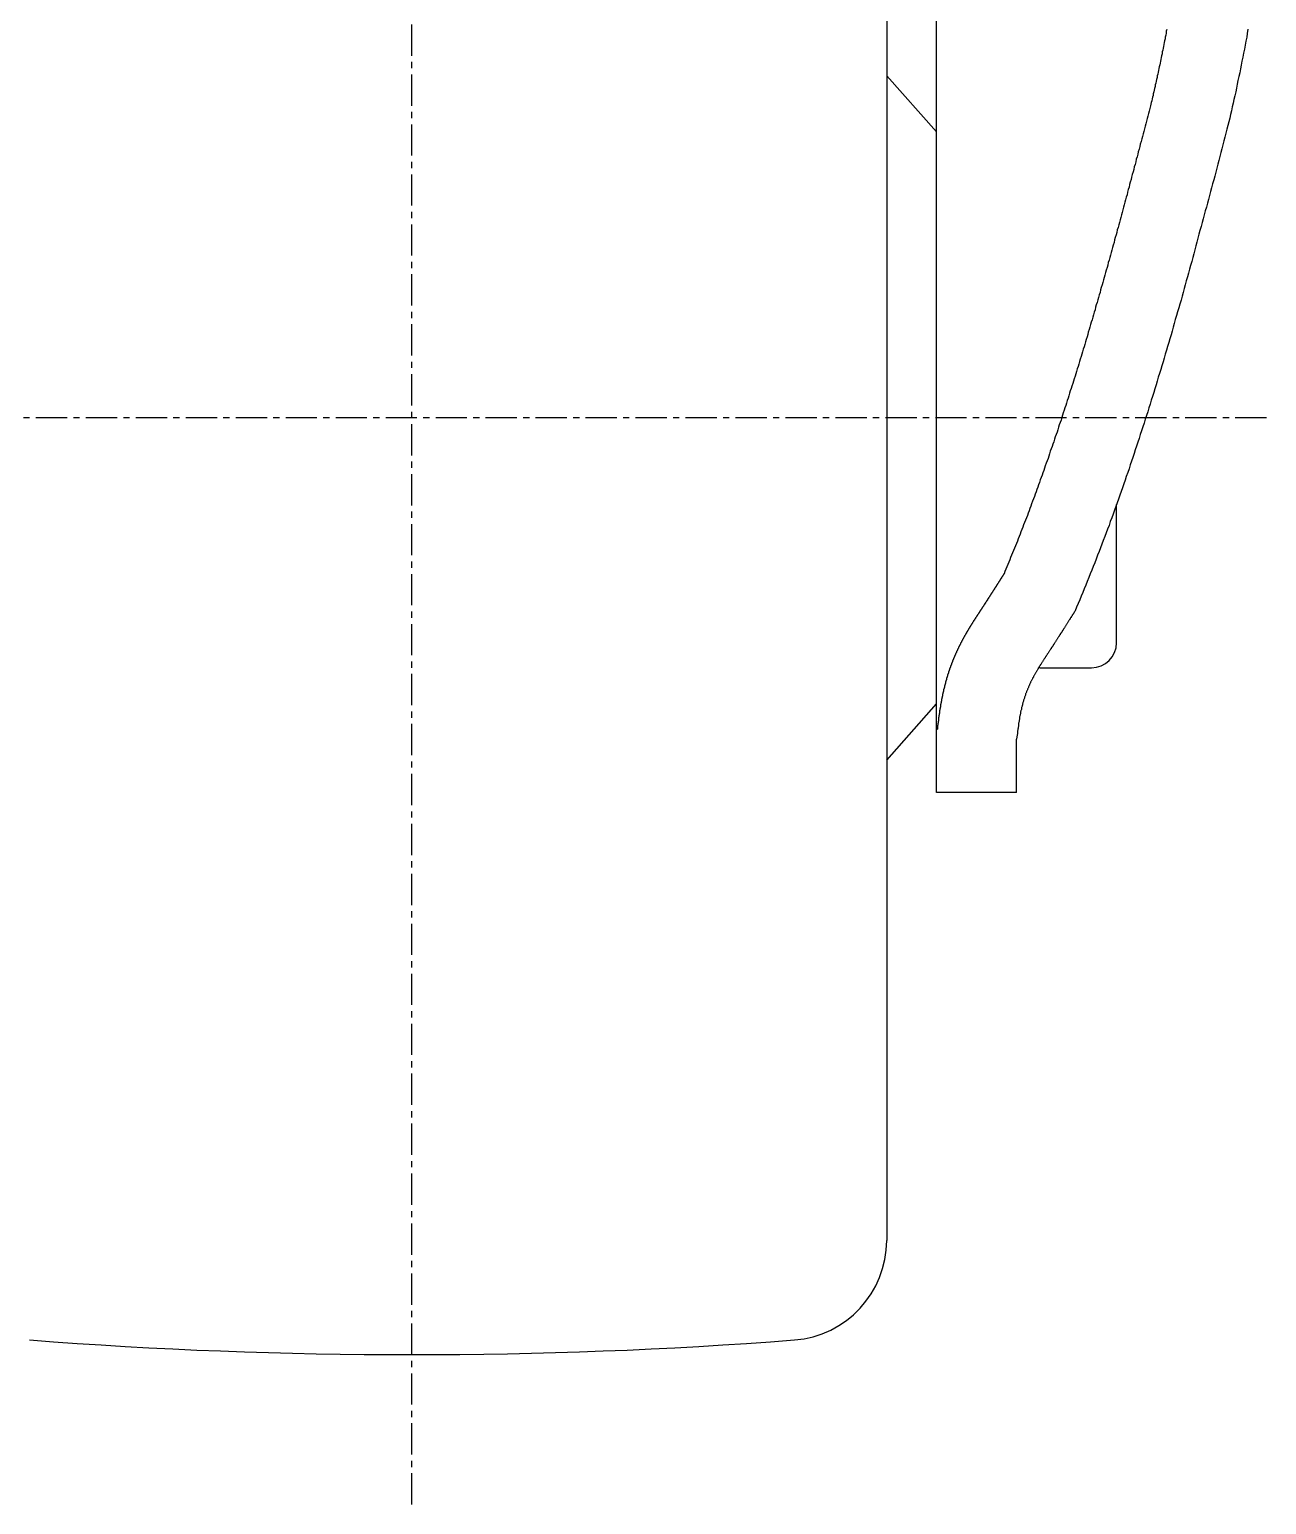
# Model space of a CAD drawing. Extents: x -3150 to -2863, y -854 to -398.
# Drawn here: x -3122.3 to -3072.7, y -687.2 to -628.1 of the extents above; entities that cross this region are included whole.
import ezdxf

# ---------------------------------------------------------------- set-up
doc = ezdxf.new("R2010")
doc.units = 0
doc.linetypes.add('CENTER', pattern=[2, 1.25, -0.25, 0.25, -0.25])
doc.layers.get('0').update_dxf_attribs({"linetype": 'CONTINUOUS'})
doc.layers.add('CENTER', color=1, linetype='CENTER')

msp = doc.modelspace()

# ---------------------------------------------------------------- linework, layer by layer
at = {"color": 7, "linetype": 'CONTINUOUS'}
for p, q in [((-3085.949, -658.679), (-3085.949, -579.279)), ((-3087.949, -610.753), (-3087.949, -676.604)), ((-3087.949, -629.979), (-3085.949, -632.229)), ((-3078.749, -652.679), (-3078.749, -647.138)), ((-3081.749, -653.679), (-3079.749, -653.679)), ((-3087.949, -657.379), (-3085.949, -655.129)), ((-3082.749, -658.679), (-3082.749, -656.539)), ((-3082.749, -658.679), (-3085.949, -658.679))]:
    msp.add_line(p, q, dxfattribs=at)
at = {"color": 7}
for points in [[(-3076.74, -628.124, 0), (-3076.76, -628.201, 0), (-3076.77, -628.277, 0), (-3076.78, -628.353, 0), (-3076.8, -628.429, 0), (-3076.81, -628.504, 0), (-3076.83, -628.58, 0), (-3076.84, -628.655, 0), (-3076.86, -628.73, 0), (-3076.87, -628.805, 0), (-3076.89, -628.88, 0), (-3076.9, -628.955, 0), (-3076.92, -629.029, 0), (-3076.93, -629.104, 0), (-3076.95, -629.178, 0), (-3076.96, -629.252, 0), (-3076.98, -629.326, 0), (-3076.99, -629.4, 0), (-3077.01, -629.473, 0), (-3077.02, -629.547, 0), (-3077.04, -629.62, 0), (-3077.06, -629.693, 0), (-3077.07, -629.766, 0), (-3077.09, -629.839, 0), (-3077.1, -629.911, 0), (-3077.12, -629.984, 0), (-3077.13, -630.056, 0), (-3077.15, -630.128, 0), (-3077.17, -630.2, 0), (-3077.18, -630.272, 0), (-3077.2, -630.343, 0), (-3077.21, -630.415, 0), (-3077.23, -630.486, 0), (-3077.25, -630.557, 0), (-3077.26, -630.628, 0), (-3077.28, -630.698, 0), (-3077.29, -630.769, 0), (-3077.31, -630.839, 0), (-3077.33, -630.909, 0), (-3077.34, -630.979, 0), (-3077.36, -631.049, 0), (-3077.38, -631.119, 0), (-3077.39, -631.188, 0)], [(-3077.39, -631.188, 0), (-3077.42, -631.29, 0), (-3077.45, -631.392, 0), (-3077.47, -631.494, 0), (-3077.5, -631.596, 0), (-3077.53, -631.698, 0), (-3077.55, -631.8, 0), (-3077.58, -631.902, 0), (-3077.61, -632.003, 0), (-3077.63, -632.105, 0), (-3077.66, -632.207, 0), (-3077.69, -632.309, 0), (-3077.71, -632.411, 0), (-3077.74, -632.512, 0), (-3077.77, -632.614, 0), (-3077.8, -632.716, 0), (-3077.82, -632.817, 0), (-3077.85, -632.919, 0), (-3077.88, -633.02, 0), (-3077.9, -633.122, 0), (-3077.93, -633.224, 0), (-3077.96, -633.325, 0), (-3077.98, -633.426, 0), (-3078.01, -633.528, 0), (-3078.04, -633.629, 0), (-3078.06, -633.731, 0), (-3078.09, -633.832, 0), (-3078.12, -633.933, 0), (-3078.15, -634.035, 0), (-3078.17, -634.136, 0), (-3078.2, -634.237, 0), (-3078.23, -634.338, 0), (-3078.25, -634.439, 0), (-3078.28, -634.54, 0), (-3078.31, -634.642, 0), (-3078.33, -634.743, 0), (-3078.36, -634.844, 0), (-3078.39, -634.945, 0), (-3078.42, -635.046, 0), (-3078.44, -635.146, 0), (-3078.47, -635.247, 0), (-3078.5, -635.348, 0), (-3078.52, -635.449, 0), (-3078.55, -635.55, 0), (-3078.58, -635.65, 0), (-3078.61, -635.751, 0), (-3078.63, -635.852, 0), (-3078.66, -635.952, 0), (-3078.69, -636.053, 0), (-3078.72, -636.154, 0), (-3078.74, -636.254, 0), (-3078.77, -636.355, 0), (-3078.8, -636.455, 0), (-3078.83, -636.555, 0), (-3078.85, -636.656, 0), (-3078.88, -636.756, 0), (-3078.91, -636.856, 0), (-3078.94, -636.957, 0), (-3078.96, -637.057, 0), (-3078.99, -637.157, 0), (-3079.02, -637.257, 0), (-3079.05, -637.357, 0), (-3079.08, -637.457, 0), (-3079.1, -637.557, 0), (-3079.13, -637.657, 0), (-3079.16, -637.757, 0), (-3079.19, -637.857, 0), (-3079.22, -637.957, 0), (-3079.24, -638.057, 0), (-3079.27, -638.156, 0), (-3079.3, -638.256, 0), (-3079.33, -638.356, 0), (-3079.36, -638.455, 0), (-3079.39, -638.555, 0), (-3079.41, -638.654, 0), (-3079.44, -638.754, 0), (-3079.47, -638.853, 0), (-3079.5, -638.953, 0), (-3079.53, -639.052, 0), (-3079.56, -639.151, 0), (-3079.59, -639.251, 0), (-3079.61, -639.35, 0), (-3079.64, -639.449, 0), (-3079.67, -639.548, 0), (-3079.7, -639.647, 0), (-3079.73, -639.746, 0), (-3079.76, -639.845, 0), (-3079.79, -639.944, 0), (-3079.82, -640.043, 0), (-3079.85, -640.142, 0), (-3079.88, -640.241, 0), (-3079.9, -640.339, 0), (-3079.93, -640.438, 0), (-3079.96, -640.537, 0), (-3079.99, -640.635, 0), (-3080.02, -640.734, 0), (-3080.05, -640.832, 0), (-3080.08, -640.931, 0), (-3080.11, -641.029, 0), (-3080.14, -641.127, 0), (-3080.17, -641.226, 0), (-3080.2, -641.324, 0), (-3080.23, -641.422, 0), (-3080.26, -641.52, 0), (-3080.29, -641.618, 0), (-3080.32, -641.716, 0), (-3080.35, -641.814, 0), (-3080.38, -641.912, 0), (-3080.41, -642.01, 0), (-3080.44, -642.108, 0), (-3080.47, -642.206, 0), (-3080.5, -642.303, 0), (-3080.54, -642.401, 0), (-3080.57, -642.499, 0), (-3080.6, -642.596, 0), (-3080.63, -642.694, 0), (-3080.66, -642.791, 0), (-3080.69, -642.888, 0), (-3080.72, -642.986, 0), (-3080.75, -643.083, 0), (-3080.78, -643.18, 0), (-3080.82, -643.277, 0), (-3080.85, -643.374, 0), (-3080.88, -643.471, 0), (-3080.91, -643.568, 0), (-3080.94, -643.665, 0), (-3080.97, -643.762, 0), (-3081.01, -643.859, 0), (-3081.04, -643.955, 0), (-3081.07, -644.052, 0), (-3081.1, -644.149, 0), (-3081.13, -644.245, 0), (-3081.17, -644.342, 0), (-3081.2, -644.438, 0), (-3081.23, -644.534, 0), (-3081.26, -644.631, 0), (-3081.3, -644.727, 0), (-3081.33, -644.823, 0), (-3081.36, -644.919, 0), (-3081.4, -645.015, 0), (-3081.43, -645.111, 0), (-3081.46, -645.207, 0), (-3081.49, -645.303, 0), (-3081.53, -645.399, 0), (-3081.56, -645.495, 0), (-3081.6, -645.59, 0), (-3081.63, -645.686, 0), (-3081.66, -645.781, 0), (-3081.7, -645.877, 0), (-3081.73, -645.972, 0), (-3081.76, -646.068, 0), (-3081.8, -646.163, 0), (-3081.83, -646.258, 0), (-3081.87, -646.353, 0), (-3081.9, -646.448, 0), (-3081.94, -646.543, 0), (-3081.97, -646.638, 0), (-3082.01, -646.733, 0), (-3082.04, -646.828, 0), (-3082.08, -646.923, 0), (-3082.11, -647.017, 0), (-3082.15, -647.112, 0), (-3082.18, -647.207, 0), (-3082.22, -647.301, 0), (-3082.25, -647.396, 0), (-3082.29, -647.49, 0), (-3082.32, -647.584, 0), (-3082.36, -647.678, 0), (-3082.4, -647.772, 0), (-3082.43, -647.867, 0), (-3082.47, -647.961, 0), (-3082.5, -648.054, 0), (-3082.54, -648.148, 0), (-3082.58, -648.242, 0), (-3082.61, -648.336, 0), (-3082.65, -648.429, 0), (-3082.69, -648.523, 0), (-3082.72, -648.617, 0), (-3082.76, -648.71, 0), (-3082.8, -648.803, 0), (-3082.84, -648.897, 0), (-3082.87, -648.99, 0), (-3082.91, -649.083, 0), (-3082.95, -649.176, 0), (-3082.99, -649.269, 0), (-3083.02, -649.362, 0), (-3083.06, -649.455, 0), (-3083.1, -649.548, 0), (-3083.14, -649.64, 0), (-3083.18, -649.733, 0), (-3083.22, -649.825, 0), (-3083.25, -649.918, 0)], [(-3074.29, -631.968, 0), (-3074.33, -632.124, 0), (-3074.37, -632.28, 0), (-3074.41, -632.436, 0), (-3074.45, -632.592, 0), (-3074.49, -632.747, 0), (-3074.54, -632.903, 0), (-3074.58, -633.059, 0), (-3074.62, -633.215, 0), (-3074.66, -633.371, 0), (-3074.7, -633.526, 0), (-3074.74, -633.682, 0), (-3074.78, -633.838, 0), (-3074.82, -633.994, 0), (-3074.86, -634.149, 0), (-3074.91, -634.305, 0), (-3074.95, -634.461, 0), (-3074.99, -634.616, 0), (-3075.03, -634.772, 0), (-3075.07, -634.928, 0), (-3075.11, -635.083, 0), (-3075.15, -635.239, 0), (-3075.2, -635.394, 0), (-3075.24, -635.55, 0), (-3075.28, -635.705, 0), (-3075.32, -635.861, 0), (-3075.36, -636.016, 0), (-3075.41, -636.172, 0), (-3075.45, -636.327, 0), (-3075.49, -636.483, 0), (-3075.53, -636.638, 0), (-3075.57, -636.793, 0), (-3075.62, -636.949, 0), (-3075.66, -637.104, 0), (-3075.7, -637.259, 0), (-3075.74, -637.414, 0), (-3075.79, -637.57, 0), (-3075.83, -637.725, 0), (-3075.87, -637.88, 0), (-3075.91, -638.035, 0), (-3075.96, -638.19, 0), (-3076, -638.345, 0), (-3076.04, -638.5, 0), (-3076.09, -638.655, 0), (-3076.13, -638.809, 0), (-3076.17, -638.964, 0), (-3076.22, -639.119, 0), (-3076.26, -639.274, 0), (-3076.31, -639.428, 0), (-3076.35, -639.583, 0), (-3076.4, -639.737, 0), (-3076.44, -639.892, 0), (-3076.48, -640.046, 0), (-3076.53, -640.201, 0), (-3076.57, -640.355, 0), (-3076.62, -640.509, 0), (-3076.66, -640.664, 0), (-3076.71, -640.818, 0), (-3076.75, -640.972, 0), (-3076.8, -641.126, 0), (-3076.85, -641.28, 0), (-3076.89, -641.434, 0), (-3076.94, -641.588, 0), (-3076.98, -641.742, 0), (-3077.03, -641.895, 0), (-3077.08, -642.049, 0), (-3077.12, -642.203, 0), (-3077.17, -642.356, 0), (-3077.22, -642.51, 0), (-3077.26, -642.663, 0), (-3077.31, -642.816, 0), (-3077.36, -642.97, 0), (-3077.41, -643.123, 0), (-3077.46, -643.276, 0), (-3077.5, -643.429, 0), (-3077.55, -643.582, 0), (-3077.6, -643.735, 0), (-3077.65, -643.888, 0), (-3077.7, -644.04, 0), (-3077.75, -644.193, 0), (-3077.8, -644.345, 0), (-3077.85, -644.498, 0), (-3077.9, -644.65, 0), (-3077.95, -644.803, 0), (-3078, -644.955, 0), (-3078.05, -645.107, 0), (-3078.1, -645.259, 0), (-3078.15, -645.411, 0), (-3078.2, -645.563, 0), (-3078.25, -645.715, 0), (-3078.3, -645.866, 0), (-3078.36, -646.018, 0), (-3078.41, -646.17, 0), (-3078.46, -646.321, 0), (-3078.51, -646.472, 0), (-3078.57, -646.623, 0), (-3078.62, -646.775, 0), (-3078.67, -646.926, 0), (-3078.73, -647.077, 0), (-3078.78, -647.227, 0), (-3078.83, -647.378, 0), (-3078.89, -647.529, 0), (-3078.94, -647.679, 0), (-3079, -647.83, 0), (-3079.05, -647.98, 0), (-3079.11, -648.13, 0), (-3079.17, -648.28, 0), (-3079.22, -648.43, 0), (-3079.28, -648.58, 0), (-3079.34, -648.73, 0), (-3079.39, -648.88, 0), (-3079.45, -649.029, 0), (-3079.51, -649.179, 0), (-3079.57, -649.328, 0), (-3079.62, -649.477, 0), (-3079.68, -649.626, 0), (-3079.74, -649.775, 0), (-3079.8, -649.924, 0), (-3079.86, -650.073, 0), (-3079.92, -650.221, 0), (-3079.98, -650.37, 0), (-3080.04, -650.518, 0), (-3080.1, -650.666, 0), (-3080.16, -650.815, 0), (-3080.22, -650.962, 0), (-3080.28, -651.11, 0), (-3080.35, -651.258, 0), (-3080.41, -651.406, 0)], [(-3083.25, -649.918, 0), (-3083.26, -649.925, 0), (-3083.26, -649.932, 0), (-3083.27, -649.939, 0), (-3083.27, -649.947, 0), (-3083.28, -649.954, 0), (-3083.28, -649.961, 0), (-3083.29, -649.968, 0), (-3083.29, -649.975, 0), (-3083.3, -649.982, 0), (-3083.3, -649.989, 0), (-3083.3, -649.997, 0), (-3083.31, -650.004, 0), (-3083.31, -650.011, 0), (-3083.32, -650.018, 0), (-3083.32, -650.025, 0), (-3083.33, -650.032, 0), (-3083.33, -650.039, 0), (-3083.34, -650.047, 0), (-3083.34, -650.054, 0), (-3083.35, -650.061, 0), (-3083.35, -650.068, 0), (-3083.35, -650.075, 0), (-3083.36, -650.082, 0), (-3083.36, -650.089, 0), (-3083.37, -650.096, 0), (-3083.37, -650.104, 0), (-3083.38, -650.111, 0), (-3083.38, -650.118, 0), (-3083.39, -650.125, 0), (-3083.39, -650.132, 0), (-3083.39, -650.139, 0), (-3083.4, -650.146, 0), (-3083.4, -650.153, 0), (-3083.41, -650.16, 0), (-3083.41, -650.168, 0), (-3083.42, -650.175, 0), (-3083.42, -650.182, 0), (-3083.43, -650.189, 0), (-3083.43, -650.196, 0), (-3083.44, -650.203, 0), (-3083.44, -650.21, 0), (-3083.44, -650.217, 0), (-3083.45, -650.224, 0), (-3083.45, -650.231, 0), (-3083.46, -650.239, 0), (-3083.46, -650.246, 0), (-3083.47, -650.253, 0), (-3083.47, -650.26, 0), (-3083.48, -650.267, 0), (-3083.48, -650.274, 0), (-3083.48, -650.281, 0), (-3083.49, -650.288, 0), (-3083.49, -650.295, 0), (-3083.5, -650.302, 0), (-3083.5, -650.309, 0), (-3083.51, -650.316, 0), (-3083.51, -650.324, 0), (-3083.52, -650.331, 0), (-3083.52, -650.338, 0), (-3083.53, -650.345, 0), (-3083.53, -650.352, 0), (-3083.53, -650.359, 0), (-3083.54, -650.366, 0), (-3083.54, -650.373, 0), (-3083.55, -650.38, 0), (-3083.55, -650.387, 0), (-3083.56, -650.394, 0), (-3083.56, -650.401, 0), (-3083.57, -650.408, 0), (-3083.57, -650.415, 0), (-3083.57, -650.422, 0), (-3083.58, -650.429, 0), (-3083.58, -650.437, 0), (-3083.59, -650.444, 0), (-3083.59, -650.451, 0), (-3083.6, -650.458, 0), (-3083.6, -650.465, 0), (-3083.61, -650.472, 0), (-3083.61, -650.479, 0), (-3083.62, -650.486, 0), (-3083.62, -650.493, 0), (-3083.62, -650.5, 0), (-3083.63, -650.507, 0), (-3083.63, -650.514, 0), (-3083.64, -650.521, 0), (-3083.64, -650.528, 0), (-3083.65, -650.535, 0), (-3083.65, -650.542, 0), (-3083.66, -650.549, 0), (-3083.66, -650.556, 0), (-3083.66, -650.563, 0), (-3083.67, -650.57, 0), (-3083.67, -650.577, 0), (-3083.68, -650.584, 0), (-3083.68, -650.591, 0), (-3083.69, -650.598, 0), (-3083.69, -650.605, 0), (-3083.7, -650.612, 0), (-3083.7, -650.619, 0), (-3083.7, -650.626, 0), (-3083.71, -650.633, 0), (-3083.71, -650.64, 0), (-3083.72, -650.647, 0), (-3083.72, -650.654, 0), (-3083.73, -650.661, 0), (-3083.73, -650.668, 0), (-3083.74, -650.675, 0), (-3083.74, -650.682, 0), (-3083.75, -650.689, 0), (-3083.75, -650.696, 0), (-3083.75, -650.703, 0), (-3083.76, -650.71, 0), (-3083.76, -650.717, 0), (-3083.77, -650.724, 0), (-3083.77, -650.731, 0), (-3083.78, -650.738, 0), (-3083.78, -650.745, 0), (-3083.79, -650.752, 0), (-3083.79, -650.759, 0), (-3083.79, -650.766, 0), (-3083.8, -650.773, 0), (-3083.8, -650.78, 0), (-3083.81, -650.787, 0), (-3083.81, -650.794, 0), (-3083.82, -650.801, 0), (-3083.82, -650.808, 0), (-3083.83, -650.815, 0), (-3083.83, -650.822, 0), (-3083.83, -650.829, 0), (-3083.84, -650.836, 0), (-3083.84, -650.843, 0), (-3083.85, -650.85, 0), (-3083.85, -650.857, 0), (-3083.86, -650.864, 0), (-3083.86, -650.871, 0), (-3083.87, -650.878, 0), (-3083.87, -650.885, 0), (-3083.87, -650.892, 0), (-3083.88, -650.898, 0), (-3083.88, -650.905, 0), (-3083.89, -650.912, 0), (-3083.89, -650.919, 0), (-3083.9, -650.926, 0), (-3083.9, -650.933, 0), (-3083.91, -650.94, 0), (-3083.91, -650.947, 0), (-3083.92, -650.954, 0), (-3083.92, -650.961, 0), (-3083.92, -650.968, 0), (-3083.93, -650.975, 0), (-3083.93, -650.982, 0), (-3083.94, -650.989, 0), (-3083.94, -650.996, 0), (-3083.95, -651.003, 0), (-3083.95, -651.009, 0), (-3083.96, -651.016, 0), (-3083.96, -651.023, 0), (-3083.96, -651.03, 0), (-3083.97, -651.037, 0), (-3083.97, -651.044, 0), (-3083.98, -651.051, 0), (-3083.98, -651.058, 0), (-3083.99, -651.065, 0), (-3083.99, -651.072, 0), (-3084, -651.079, 0), (-3084, -651.086, 0), (-3084, -651.092, 0), (-3084.01, -651.099, 0), (-3084.01, -651.106, 0), (-3084.02, -651.113, 0), (-3084.02, -651.12, 0), (-3084.03, -651.127, 0), (-3084.03, -651.134, 0), (-3084.04, -651.141, 0), (-3084.04, -651.148, 0), (-3084.04, -651.155, 0), (-3084.05, -651.161, 0), (-3084.05, -651.168, 0), (-3084.06, -651.175, 0), (-3084.06, -651.182, 0), (-3084.07, -651.189, 0), (-3084.07, -651.196, 0), (-3084.08, -651.203, 0), (-3084.08, -651.21, 0), (-3084.08, -651.217, 0), (-3084.09, -651.223, 0), (-3084.09, -651.23, 0), (-3084.1, -651.237, 0), (-3084.1, -651.244, 0), (-3084.11, -651.251, 0), (-3084.11, -651.258, 0), (-3084.12, -651.265, 0), (-3084.12, -651.272, 0), (-3084.13, -651.278, 0), (-3084.13, -651.285, 0), (-3084.13, -651.292, 0), (-3084.14, -651.299, 0), (-3084.14, -651.306, 0), (-3084.15, -651.313, 0), (-3084.15, -651.32, 0), (-3084.16, -651.326, 0), (-3084.16, -651.333, 0), (-3084.17, -651.34, 0), (-3084.17, -651.347, 0), (-3084.17, -651.354, 0), (-3084.18, -651.361, 0), (-3084.18, -651.368, 0), (-3084.19, -651.375, 0), (-3084.19, -651.382, 0), (-3084.2, -651.389, 0), (-3084.2, -651.396, 0), (-3084.21, -651.403, 0), (-3084.21, -651.41, 0), (-3084.22, -651.417, 0), (-3084.22, -651.424, 0), (-3084.23, -651.432, 0), (-3084.23, -651.439, 0), (-3084.23, -651.446, 0), (-3084.24, -651.453, 0), (-3084.24, -651.461, 0), (-3084.25, -651.468, 0), (-3084.25, -651.475, 0), (-3084.26, -651.483, 0), (-3084.26, -651.49, 0), (-3084.27, -651.497, 0), (-3084.27, -651.505, 0), (-3084.28, -651.512, 0), (-3084.28, -651.52, 0), (-3084.29, -651.528, 0), (-3084.29, -651.535, 0), (-3084.3, -651.543, 0), (-3084.3, -651.55, 0), (-3084.31, -651.558, 0), (-3084.31, -651.566, 0), (-3084.32, -651.573, 0), (-3084.32, -651.581, 0), (-3084.33, -651.589, 0), (-3084.33, -651.597, 0), (-3084.34, -651.605, 0), (-3084.34, -651.613, 0), (-3084.35, -651.621, 0), (-3084.35, -651.628, 0), (-3084.36, -651.636, 0), (-3084.36, -651.644, 0), (-3084.37, -651.653, 0), (-3084.37, -651.661, 0), (-3084.38, -651.669, 0), (-3084.39, -651.677, 0), (-3084.39, -651.685, 0), (-3084.4, -651.693, 0), (-3084.4, -651.702, 0), (-3084.41, -651.71, 0), (-3084.41, -651.718, 0), (-3084.42, -651.726, 0), (-3084.42, -651.735, 0), (-3084.43, -651.743, 0), (-3084.43, -651.752, 0), (-3084.44, -651.76, 0), (-3084.44, -651.769, 0), (-3084.45, -651.777, 0), (-3084.45, -651.786, 0), (-3084.46, -651.795, 0), (-3084.47, -651.803, 0), (-3084.47, -651.812, 0), (-3084.48, -651.821, 0), (-3084.48, -651.829, 0), (-3084.49, -651.838, 0), (-3084.49, -651.847, 0), (-3084.5, -651.856, 0), (-3084.51, -651.865, 0), (-3084.51, -651.874, 0), (-3084.52, -651.883, 0), (-3084.52, -651.892, 0), (-3084.53, -651.901, 0), (-3084.53, -651.91, 0), (-3084.54, -651.919, 0), (-3084.54, -651.928, 0), (-3084.55, -651.938, 0), (-3084.56, -651.947, 0), (-3084.56, -651.956, 0), (-3084.57, -651.965, 0), (-3084.57, -651.975, 0), (-3084.58, -651.984, 0), (-3084.59, -651.993, 0), (-3084.59, -652.003, 0), (-3084.6, -652.012, 0), (-3084.6, -652.022, 0), (-3084.61, -652.031, 0), (-3084.61, -652.041, 0), (-3084.62, -652.051, 0), (-3084.63, -652.06, 0), (-3084.63, -652.07, 0), (-3084.64, -652.08, 0), (-3084.64, -652.09, 0), (-3084.65, -652.099, 0), (-3084.66, -652.109, 0), (-3084.66, -652.119, 0), (-3084.67, -652.129, 0), (-3084.67, -652.139, 0), (-3084.68, -652.149, 0), (-3084.69, -652.159, 0), (-3084.69, -652.169, 0), (-3084.7, -652.179, 0), (-3084.7, -652.189, 0), (-3084.71, -652.2, 0), (-3084.72, -652.21, 0), (-3084.72, -652.22, 0), (-3084.73, -652.23, 0), (-3084.73, -652.241, 0), (-3084.74, -652.251, 0), (-3084.75, -652.261, 0), (-3084.75, -652.272, 0), (-3084.76, -652.282, 0), (-3084.76, -652.293, 0), (-3084.77, -652.304, 0), (-3084.78, -652.314, 0), (-3084.78, -652.325, 0), (-3084.79, -652.335, 0), (-3084.79, -652.346, 0), (-3084.8, -652.357, 0), (-3084.81, -652.368, 0), (-3084.81, -652.379, 0), (-3084.82, -652.39, 0), (-3084.83, -652.4, 0), (-3084.83, -652.411, 0), (-3084.84, -652.422, 0), (-3084.84, -652.433, 0), (-3084.85, -652.445, 0), (-3084.86, -652.456, 0), (-3084.86, -652.467, 0), (-3084.87, -652.478, 0), (-3084.87, -652.489, 0), (-3084.88, -652.501, 0), (-3084.89, -652.512, 0), (-3084.89, -652.523, 0), (-3084.9, -652.535, 0), (-3084.91, -652.546, 0), (-3084.91, -652.558, 0), (-3084.92, -652.569, 0), (-3084.92, -652.581, 0), (-3084.93, -652.593, 0), (-3084.94, -652.604, 0), (-3084.94, -652.616, 0), (-3084.95, -652.628, 0), (-3084.96, -652.639, 0), (-3084.96, -652.651, 0), (-3084.97, -652.663, 0), (-3084.97, -652.675, 0), (-3084.98, -652.687, 0), (-3084.99, -652.699, 0), (-3084.99, -652.711, 0), (-3085, -652.723, 0), (-3085, -652.735, 0), (-3085.01, -652.748, 0), (-3085.02, -652.76, 0), (-3085.02, -652.772, 0), (-3085.03, -652.784, 0), (-3085.04, -652.797, 0), (-3085.04, -652.809, 0), (-3085.05, -652.822, 0), (-3085.05, -652.834, 0), (-3085.06, -652.847, 0), (-3085.07, -652.859, 0), (-3085.07, -652.872, 0), (-3085.08, -652.884, 0), (-3085.08, -652.897, 0), (-3085.09, -652.91, 0), (-3085.1, -652.923, 0), (-3085.1, -652.936, 0), (-3085.11, -652.948, 0), (-3085.12, -652.961, 0), (-3085.12, -652.974, 0), (-3085.13, -652.987, 0), (-3085.13, -653.001, 0), (-3085.14, -653.014, 0), (-3085.15, -653.027, 0), (-3085.15, -653.04, 0), (-3085.16, -653.053, 0), (-3085.16, -653.067, 0), (-3085.17, -653.08, 0), (-3085.18, -653.093, 0), (-3085.18, -653.107, 0), (-3085.19, -653.12, 0), (-3085.19, -653.134, 0), (-3085.2, -653.147, 0), (-3085.21, -653.161, 0), (-3085.21, -653.174, 0), (-3085.22, -653.188, 0), (-3085.22, -653.201, 0), (-3085.23, -653.215, 0), (-3085.23, -653.228, 0), (-3085.24, -653.242, 0), (-3085.25, -653.256, 0), (-3085.25, -653.269, 0), (-3085.26, -653.283, 0), (-3085.26, -653.297, 0), (-3085.27, -653.31, 0), (-3085.27, -653.324, 0), (-3085.28, -653.337, 0), (-3085.29, -653.351, 0), (-3085.29, -653.365, 0), (-3085.3, -653.378, 0), (-3085.3, -653.392, 0), (-3085.31, -653.405, 0), (-3085.31, -653.419, 0), (-3085.32, -653.432, 0), (-3085.32, -653.446, 0), (-3085.33, -653.459, 0), (-3085.33, -653.473, 0), (-3085.34, -653.486, 0), (-3085.34, -653.5, 0), (-3085.35, -653.513, 0), (-3085.35, -653.527, 0), (-3085.36, -653.54, 0), (-3085.36, -653.554, 0), (-3085.37, -653.567, 0), (-3085.37, -653.581, 0), (-3085.38, -653.594, 0), (-3085.38, -653.608, 0), (-3085.39, -653.621, 0), (-3085.39, -653.635, 0), (-3085.4, -653.648, 0), (-3085.4, -653.662, 0), (-3085.41, -653.675, 0), (-3085.41, -653.688, 0), (-3085.42, -653.702, 0), (-3085.42, -653.715, 0), (-3085.43, -653.729, 0), (-3085.43, -653.742, 0), (-3085.44, -653.755, 0), (-3085.44, -653.769, 0), (-3085.45, -653.782, 0), (-3085.45, -653.795, 0), (-3085.45, -653.809, 0), (-3085.46, -653.822, 0), (-3085.46, -653.835, 0), (-3085.47, -653.849, 0), (-3085.47, -653.862, 0), (-3085.48, -653.875, 0), (-3085.48, -653.889, 0), (-3085.48, -653.902, 0), (-3085.49, -653.915, 0), (-3085.49, -653.929, 0), (-3085.5, -653.942, 0), (-3085.5, -653.955, 0), (-3085.51, -653.968, 0), (-3085.51, -653.982, 0), (-3085.51, -653.995, 0), (-3085.52, -654.008, 0), (-3085.52, -654.021, 0), (-3085.53, -654.035, 0), (-3085.53, -654.048, 0), (-3085.53, -654.061, 0), (-3085.54, -654.074, 0), (-3085.54, -654.087, 0), (-3085.55, -654.101, 0), (-3085.55, -654.114, 0), (-3085.55, -654.127, 0), (-3085.56, -654.14, 0), (-3085.56, -654.153, 0), (-3085.56, -654.166, 0), (-3085.57, -654.18, 0), (-3085.57, -654.193, 0), (-3085.58, -654.206, 0), (-3085.58, -654.219, 0), (-3085.58, -654.232, 0), (-3085.59, -654.245, 0), (-3085.59, -654.258, 0), (-3085.59, -654.271, 0), (-3085.6, -654.284, 0), (-3085.6, -654.297, 0), (-3085.6, -654.31, 0), (-3085.61, -654.323, 0), (-3085.61, -654.336, 0), (-3085.61, -654.349, 0), (-3085.62, -654.362, 0), (-3085.62, -654.375, 0), (-3085.62, -654.388, 0), (-3085.63, -654.401, 0), (-3085.63, -654.414, 0), (-3085.63, -654.427, 0), (-3085.64, -654.44, 0), (-3085.64, -654.453, 0), (-3085.64, -654.466, 0), (-3085.65, -654.479, 0), (-3085.65, -654.492, 0), (-3085.65, -654.505, 0), (-3085.66, -654.518, 0), (-3085.66, -654.531, 0), (-3085.66, -654.544, 0), (-3085.67, -654.557, 0), (-3085.67, -654.569, 0), (-3085.67, -654.582, 0), (-3085.67, -654.595, 0), (-3085.68, -654.608, 0), (-3085.68, -654.621, 0), (-3085.68, -654.634, 0), (-3085.69, -654.646, 0), (-3085.69, -654.659, 0), (-3085.69, -654.672, 0), (-3085.7, -654.685, 0), (-3085.7, -654.697, 0), (-3085.7, -654.71, 0), (-3085.7, -654.723, 0), (-3085.71, -654.736, 0), (-3085.71, -654.748, 0), (-3085.71, -654.761, 0), (-3085.71, -654.773, 0), (-3085.72, -654.786, 0), (-3085.72, -654.799, 0), (-3085.72, -654.811, 0), (-3085.72, -654.823, 0), (-3085.73, -654.836, 0), (-3085.73, -654.848, 0), (-3085.73, -654.861, 0), (-3085.73, -654.873, 0), (-3085.74, -654.885, 0), (-3085.74, -654.898, 0), (-3085.74, -654.91, 0), (-3085.74, -654.922, 0), (-3085.75, -654.934, 0), (-3085.75, -654.947, 0), (-3085.75, -654.959, 0), (-3085.75, -654.971, 0), (-3085.76, -654.983, 0), (-3085.76, -654.995, 0), (-3085.76, -655.007, 0), (-3085.76, -655.019, 0), (-3085.77, -655.031, 0), (-3085.77, -655.043, 0), (-3085.77, -655.055, 0), (-3085.77, -655.067, 0), (-3085.77, -655.079, 0), (-3085.78, -655.09, 0), (-3085.78, -655.102, 0), (-3085.78, -655.114, 0), (-3085.78, -655.126, 0), (-3085.78, -655.137, 0), (-3085.79, -655.149, 0), (-3085.79, -655.161, 0), (-3085.79, -655.172, 0), (-3085.79, -655.184, 0), (-3085.79, -655.195, 0), (-3085.8, -655.207, 0), (-3085.8, -655.218, 0), (-3085.8, -655.23, 0), (-3085.8, -655.241, 0), (-3085.8, -655.253, 0), (-3085.81, -655.264, 0), (-3085.81, -655.275, 0), (-3085.81, -655.287, 0), (-3085.81, -655.298, 0), (-3085.81, -655.309, 0), (-3085.82, -655.32, 0), (-3085.82, -655.332, 0), (-3085.82, -655.343, 0), (-3085.82, -655.354, 0), (-3085.82, -655.365, 0), (-3085.82, -655.376, 0), (-3085.83, -655.387, 0), (-3085.83, -655.398, 0), (-3085.83, -655.409, 0), (-3085.83, -655.42, 0), (-3085.83, -655.431, 0), (-3085.83, -655.442, 0), (-3085.84, -655.453, 0), (-3085.84, -655.463, 0), (-3085.84, -655.474, 0), (-3085.84, -655.485, 0), (-3085.84, -655.496, 0), (-3085.84, -655.506, 0), (-3085.84, -655.517, 0), (-3085.85, -655.528, 0), (-3085.85, -655.538, 0), (-3085.85, -655.549, 0), (-3085.85, -655.559, 0), (-3085.85, -655.57, 0), (-3085.85, -655.58, 0), (-3085.86, -655.591, 0), (-3085.86, -655.601, 0), (-3085.86, -655.612, 0), (-3085.86, -655.622, 0), (-3085.86, -655.632, 0), (-3085.86, -655.643, 0), (-3085.86, -655.653, 0), (-3085.86, -655.663, 0), (-3085.87, -655.673, 0), (-3085.87, -655.683, 0), (-3085.87, -655.693, 0), (-3085.87, -655.704, 0), (-3085.87, -655.714, 0), (-3085.87, -655.724, 0), (-3085.87, -655.734, 0), (-3085.88, -655.744, 0), (-3085.88, -655.754, 0), (-3085.88, -655.763, 0), (-3085.88, -655.773, 0), (-3085.88, -655.783, 0), (-3085.88, -655.793, 0), (-3085.88, -655.803, 0), (-3085.88, -655.812, 0), (-3085.89, -655.822, 0), (-3085.89, -655.832, 0), (-3085.89, -655.841, 0), (-3085.89, -655.851, 0), (-3085.89, -655.861, 0), (-3085.89, -655.87, 0), (-3085.89, -655.88, 0), (-3085.89, -655.889, 0), (-3085.89, -655.899, 0), (-3085.9, -655.908, 0), (-3085.9, -655.917, 0), (-3085.9, -655.927, 0), (-3085.9, -655.936, 0), (-3085.9, -655.945, 0), (-3085.9, -655.955, 0), (-3085.9, -655.964, 0), (-3085.9, -655.973, 0), (-3085.91, -655.982, 0), (-3085.91, -655.991, 0), (-3085.91, -656, 0), (-3085.91, -656.009, 0), (-3085.91, -656.019, 0), (-3085.91, -656.028, 0), (-3085.91, -656.036, 0), (-3085.91, -656.045, 0), (-3085.91, -656.054, 0), (-3085.91, -656.063, 0), (-3085.92, -656.072, 0), (-3085.92, -656.081, 0), (-3085.92, -656.09, 0), (-3085.92, -656.098, 0), (-3085.92, -656.107, 0), (-3085.92, -656.116, 0), (-3085.92, -656.124, 0), (-3085.92, -656.133, 0), (-3085.92, -656.141, 0), (-3085.93, -656.15, 0), (-3085.93, -656.158, 0)], [(-3080.41, -651.406, 0), (-3080.42, -651.427, 0), (-3080.44, -651.449, 0), (-3080.45, -651.471, 0), (-3080.46, -651.492, 0), (-3080.48, -651.514, 0), (-3080.49, -651.536, 0), (-3080.51, -651.557, 0), (-3080.52, -651.579, 0), (-3080.53, -651.6, 0), (-3080.55, -651.622, 0), (-3080.56, -651.644, 0), (-3080.57, -651.665, 0), (-3080.59, -651.687, 0), (-3080.6, -651.709, 0), (-3080.61, -651.73, 0), (-3080.63, -651.752, 0), (-3080.64, -651.774, 0), (-3080.66, -651.795, 0), (-3080.67, -651.817, 0), (-3080.68, -651.838, 0), (-3080.7, -651.86, 0), (-3080.71, -651.882, 0), (-3080.72, -651.903, 0), (-3080.74, -651.925, 0), (-3080.75, -651.947, 0), (-3080.77, -651.968, 0), (-3080.78, -651.99, 0), (-3080.79, -652.011, 0), (-3080.81, -652.033, 0), (-3080.82, -652.055, 0), (-3080.83, -652.076, 0), (-3080.85, -652.098, 0), (-3080.86, -652.12, 0), (-3080.88, -652.141, 0), (-3080.89, -652.163, 0), (-3080.9, -652.184, 0), (-3080.92, -652.206, 0), (-3080.93, -652.228, 0), (-3080.94, -652.249, 0), (-3080.96, -652.271, 0), (-3080.97, -652.293, 0), (-3080.99, -652.314, 0), (-3081, -652.336, 0), (-3081.01, -652.357, 0), (-3081.03, -652.379, 0), (-3081.04, -652.401, 0), (-3081.05, -652.422, 0), (-3081.07, -652.444, 0), (-3081.08, -652.465, 0), (-3081.1, -652.487, 0), (-3081.11, -652.509, 0), (-3081.12, -652.53, 0), (-3081.14, -652.552, 0), (-3081.15, -652.573, 0), (-3081.17, -652.595, 0), (-3081.18, -652.617, 0), (-3081.19, -652.638, 0), (-3081.21, -652.66, 0), (-3081.22, -652.681, 0), (-3081.24, -652.703, 0), (-3081.25, -652.725, 0), (-3081.26, -652.746, 0), (-3081.28, -652.768, 0), (-3081.29, -652.789, 0), (-3081.3, -652.811, 0), (-3081.32, -652.833, 0), (-3081.33, -652.854, 0), (-3081.35, -652.876, 0), (-3081.36, -652.897, 0), (-3081.37, -652.919, 0), (-3081.39, -652.94, 0), (-3081.4, -652.962, 0), (-3081.42, -652.984, 0), (-3081.43, -653.005, 0), (-3081.44, -653.027, 0), (-3081.46, -653.048, 0), (-3081.47, -653.07, 0), (-3081.49, -653.091, 0), (-3081.5, -653.113, 0), (-3081.52, -653.134, 0), (-3081.53, -653.156, 0), (-3081.54, -653.178, 0), (-3081.56, -653.199, 0), (-3081.57, -653.221, 0), (-3081.59, -653.242, 0), (-3081.6, -653.264, 0), (-3081.61, -653.285, 0), (-3081.63, -653.307, 0), (-3081.64, -653.328, 0), (-3081.66, -653.35, 0), (-3081.67, -653.372, 0), (-3081.68, -653.393, 0), (-3081.7, -653.415, 0), (-3081.71, -653.437, 0), (-3081.73, -653.458, 0), (-3081.74, -653.48, 0), (-3081.75, -653.502, 0), (-3081.77, -653.523, 0), (-3081.78, -653.545, 0), (-3081.8, -653.567, 0), (-3081.81, -653.589, 0), (-3081.82, -653.61, 0), (-3081.84, -653.632, 0), (-3081.85, -653.654, 0), (-3081.86, -653.676, 0), (-3081.88, -653.698, 0), (-3081.89, -653.72, 0), (-3081.9, -653.742, 0), (-3081.92, -653.764, 0), (-3081.93, -653.786, 0), (-3081.94, -653.808, 0), (-3081.96, -653.83, 0), (-3081.97, -653.852, 0), (-3081.98, -653.874, 0), (-3082, -653.896, 0), (-3082.01, -653.919, 0), (-3082.02, -653.941, 0), (-3082.03, -653.963, 0), (-3082.05, -653.986, 0), (-3082.06, -654.008, 0), (-3082.07, -654.031, 0), (-3082.08, -654.053, 0), (-3082.09, -654.076, 0), (-3082.11, -654.098, 0), (-3082.12, -654.121, 0), (-3082.13, -654.144, 0), (-3082.14, -654.166, 0), (-3082.15, -654.189, 0), (-3082.17, -654.212, 0), (-3082.18, -654.235, 0), (-3082.19, -654.258, 0), (-3082.2, -654.281, 0), (-3082.21, -654.304, 0), (-3082.22, -654.327, 0), (-3082.23, -654.35, 0), (-3082.24, -654.374, 0), (-3082.25, -654.397, 0), (-3082.26, -654.42, 0), (-3082.27, -654.444, 0), (-3082.28, -654.467, 0), (-3082.29, -654.491, 0), (-3082.3, -654.515, 0), (-3082.31, -654.538, 0), (-3082.32, -654.562, 0), (-3082.33, -654.586, 0), (-3082.34, -654.61, 0), (-3082.35, -654.634, 0), (-3082.36, -654.658, 0), (-3082.37, -654.682, 0), (-3082.38, -654.706, 0), (-3082.39, -654.73, 0), (-3082.4, -654.754, 0), (-3082.4, -654.779, 0), (-3082.41, -654.803, 0), (-3082.42, -654.827, 0), (-3082.43, -654.852, 0), (-3082.44, -654.876, 0), (-3082.44, -654.901, 0), (-3082.45, -654.925, 0), (-3082.46, -654.95, 0), (-3082.47, -654.974, 0), (-3082.47, -654.999, 0), (-3082.48, -655.024, 0), (-3082.49, -655.049, 0), (-3082.5, -655.073, 0), (-3082.5, -655.098, 0), (-3082.51, -655.123, 0), (-3082.52, -655.148, 0), (-3082.52, -655.173, 0), (-3082.53, -655.198, 0), (-3082.53, -655.223, 0), (-3082.54, -655.247, 0), (-3082.55, -655.272, 0), (-3082.55, -655.298, 0), (-3082.56, -655.323, 0), (-3082.56, -655.348, 0), (-3082.57, -655.373, 0), (-3082.58, -655.398, 0), (-3082.58, -655.423, 0), (-3082.59, -655.448, 0), (-3082.59, -655.473, 0), (-3082.6, -655.498, 0), (-3082.6, -655.524, 0), (-3082.61, -655.549, 0), (-3082.61, -655.574, 0), (-3082.62, -655.599, 0), (-3082.62, -655.624, 0), (-3082.63, -655.65, 0), (-3082.63, -655.675, 0), (-3082.63, -655.7, 0), (-3082.64, -655.725, 0), (-3082.64, -655.751, 0), (-3082.65, -655.776, 0), (-3082.65, -655.801, 0), (-3082.65, -655.827, 0), (-3082.66, -655.852, 0), (-3082.66, -655.877, 0), (-3082.67, -655.903, 0), (-3082.67, -655.928, 0), (-3082.67, -655.954, 0), (-3082.68, -655.979, 0), (-3082.68, -656.004, 0), (-3082.68, -656.03, 0), (-3082.69, -656.055, 0), (-3082.69, -656.081, 0), (-3082.69, -656.106, 0), (-3082.7, -656.131, 0), (-3082.7, -656.157, 0), (-3082.7, -656.182, 0), (-3082.71, -656.208, 0), (-3082.71, -656.233, 0), (-3082.71, -656.259, 0), (-3082.72, -656.284, 0), (-3082.72, -656.31, 0), (-3082.72, -656.335, 0), (-3082.73, -656.361, 0), (-3082.73, -656.386, 0), (-3082.73, -656.412, 0), (-3082.74, -656.437, 0), (-3082.74, -656.463, 0), (-3082.74, -656.488, 0), (-3082.75, -656.514, 0), (-3082.75, -656.539, 0)]]:
    msp.add_polyline3d(points, dxfattribs=at)
at = {"color": 7, "linetype": 'CONTINUOUS'}
msp.add_polyline3d([(-3073.49, -628.121, 0), (-3073.52, -628.282, 0), (-3073.54, -628.442, 0), (-3073.57, -628.602, 0), (-3073.6, -628.762, 0), (-3073.63, -628.92, 0), (-3073.67, -629.079, 0), (-3073.7, -629.236, 0), (-3073.73, -629.393, 0), (-3073.76, -629.55, 0), (-3073.79, -629.706, 0), (-3073.82, -629.861, 0), (-3073.85, -630.015, 0), (-3073.89, -630.169, 0), (-3073.92, -630.323, 0), (-3073.95, -630.476, 0), (-3073.98, -630.628, 0), (-3074.02, -630.779, 0), (-3074.05, -630.93, 0), (-3074.08, -631.081, 0), (-3074.12, -631.23, 0), (-3074.15, -631.379, 0), (-3074.19, -631.527, 0), (-3074.22, -631.675, 0), (-3074.25, -631.822, 0), (-3074.29, -631.968, 0)], dxfattribs=at)
for centre, radius, start, end in [((-3079.749, -652.679), 1, 270, 0), ((-3081.749, -652.679), 1, 263.55697, 270), ((-3091.949, -676.604), 4, 274.38917, 0), ((-3106.949, -481.179), 200, 265.61083, 274.38917)]:
    msp.add_arc(centre, radius, start, end, dxfattribs=at)
at = {"layer": 'CENTER', "color": 1, "linetype": 'CENTER'}
for p, q in [((-3106.949, -687.179), (-3106.949, -569.079)), ((-3072.749, -643.679), (-3149.849, -643.679))]:
    msp.add_line(p, q, dxfattribs=at)

doc.saveas('drawing.dxf')
